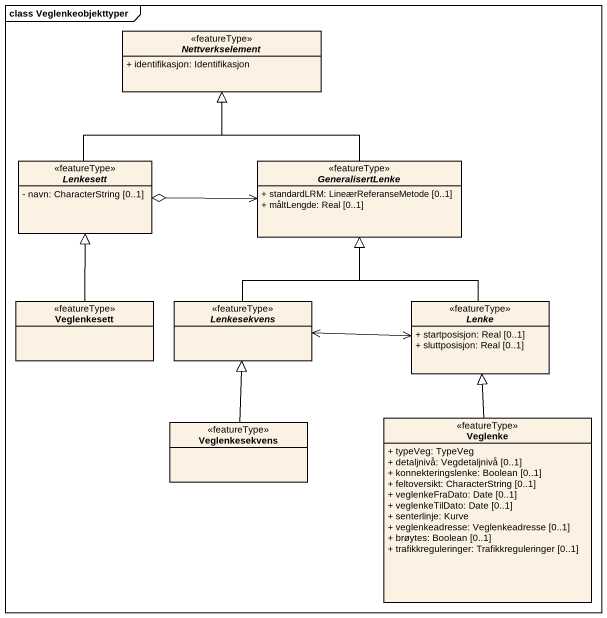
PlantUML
@startuml
mainframe class Veglenkeobjekttyper
hide circle
hide empty members
skinparam classAttributeIconSize 0
abstract class Nettverkselement <<featureType>> {
  + identifikasjon: Identifikasjon
}
abstract class Lenkesett <<featureType>> {
  - navn: CharacterString [0..1]
}
abstract class GeneralisertLenke <<featureType>> {
  + standardLRM: LineærReferanseMetode [0..1]
  + måltLengde: Real [0..1]
}
class Veglenkesett <<featureType>>
abstract class Lenkesekvens <<featureType>>
abstract class Lenke <<featureType>> {
  + startposisjon: Real [0..1]
  + sluttposisjon: Real [0..1]
}
class Veglenkesekvens <<featureType>>
class Veglenke <<featureType>> {
  + typeVeg: TypeVeg
  + detaljnivå: Vegdetaljnivå [0..1]
  + konnekteringslenke: Boolean [0..1]
  + feltoversikt: CharacterString [0..1]
  + veglenkeFraDato: Date [0..1]
  + veglenkeTilDato: Date [0..1]
  + senterlinje: Kurve
  + veglenkeadresse: Veglenkeadresse [0..1]
  + brøytes: Boolean [0..1]
  + trafikkreguleringer: Trafikkreguleringer [0..1]
}
Lenkesett -up-|> Nettverkselement
Lenkesett o-right-> GeneralisertLenke
GeneralisertLenke -up-|> Nettverkselement
Veglenkesett -up-|> Lenkesett
Lenkesekvens -up-|> GeneralisertLenke
Lenke -up-|> GeneralisertLenke
Lenke <-left-> Lenkesekvens
Veglenkesekvens -up-|> Lenkesekvens
Veglenke -up-|> Lenke
@enduml
